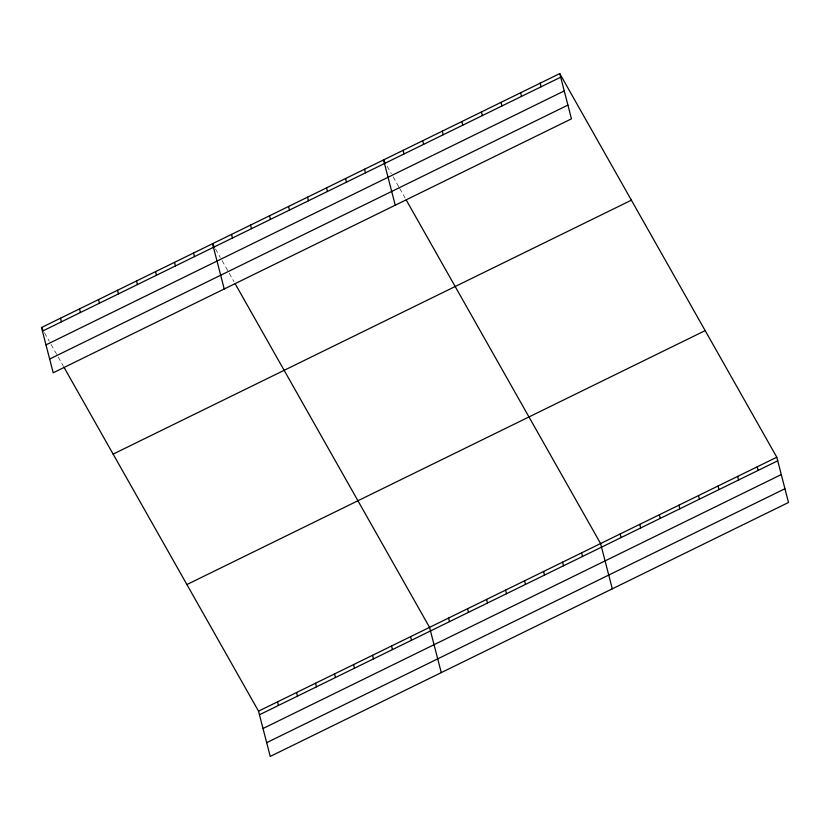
<?xml version="1.0" encoding="UTF-8"?>
<svg xmlns="http://www.w3.org/2000/svg" width="830" height="830" viewBox="0 0 830 830"><rect width="100%" height="100%" fill="white"/><g stroke="black" fill="none" stroke-linecap="round" stroke-linejoin="round"><path stroke-width="0.62" stroke-dasharray="4.15 3.11" d="M387.133 166.249L391.314 173.636M393.098 176.8L399.074 187.352M399.666 188.41L405.04 197.903M215.51 248.99L220.282 257.435M222.077 260.599L228.644 272.209M229.236 273.257L234.008 281.702M44.488 332.788L49.261 341.234M51.045 344.398L57.612 356.008M58.214 357.056L63.578 366.549"/><path stroke-width="1.25" d="M559.762 73.58L571.465 118.846L53.203 372.784L41.5 327.518L559.762 73.58L776.797 457.216L788.5 502.482L270.238 756.421L258.535 711.154L64.18 367.607M42.434 331.118L560.696 77.19M45.992 344.875L564.244 90.937M49.655 359.037L567.917 105.099M113.119 454.114L631.381 200.186M186.916 584.548L705.168 330.62M258.535 711.154L776.797 457.216M259.468 714.755L777.72 460.816M263.017 728.501L781.279 474.563M266.679 742.674L784.941 488.735M385.348 163.085L383.553 159.92L395.256 205.186M406.233 200.009L600.588 543.557L612.291 588.823M214.316 246.884L212.522 243.719L224.235 288.985M235.201 283.808L429.556 627.356L441.27 672.622M41.5 327.518L43.295 330.682M757.219 466.813L758.143 470.413M737.631 476.399L738.565 480.01M718.054 485.996L718.988 489.596M698.476 495.583L699.41 499.193M678.899 505.18L679.832 508.78M659.321 514.776L660.255 518.377M540.185 83.176L541.119 86.777M639.743 524.363L640.677 527.973M520.607 92.773L521.541 96.373M620.166 533.96L621.099 537.56M501.03 102.36L501.953 105.97M481.452 111.957L482.375 115.557M581.581 552.863L582.515 556.463M461.864 121.543L462.798 125.154M562.574 562.18L563.508 565.78M442.286 131.14L443.22 134.74M543.577 571.486L544.511 575.086M422.709 140.737L423.642 144.337M524.57 580.793L525.504 584.403M403.131 150.323L404.065 153.934M505.574 590.109L506.497 593.709M486.567 599.416L487.501 603.026M364.546 169.227L365.48 172.837M467.56 608.732L468.494 612.333M345.55 178.543L346.483 182.144M448.563 618.039L449.497 621.649M326.543 187.85L327.476 191.46M307.546 197.167L308.47 200.767M410.56 636.662L411.483 640.262M288.539 206.473L289.473 210.083M391.553 645.979L392.486 649.579M269.532 215.79L270.466 219.39M372.546 655.285L373.479 658.885M250.536 225.096L251.469 228.707M353.549 664.591L354.483 668.202M231.529 234.413L232.462 238.013M334.542 673.908L335.476 677.508M315.545 683.215L316.469 686.825M193.525 253.026L194.459 256.636M296.538 692.531L297.472 696.131M174.518 262.342L175.452 265.942M277.531 701.838L278.465 705.448M155.521 271.649L156.445 275.259M136.514 280.965L137.448 284.565M117.507 290.272L118.441 293.882M98.511 299.589L99.444 303.189M79.504 308.895L80.437 312.505M60.507 318.212L61.43 321.812"/></g></svg>
